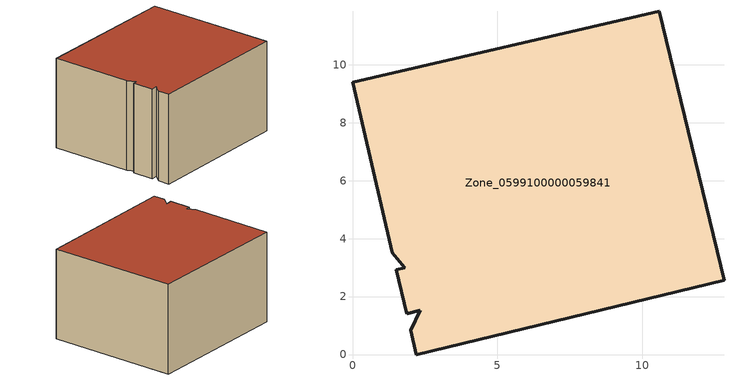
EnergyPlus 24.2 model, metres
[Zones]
Zone_0599100000059841
 floor ground (C_G): 1.51,2.93 1.8,2.99 1.38,3.52 0,9.39 10.58,11.84 12.82,2.56 2.2,0 2,0.84 2.34,1.53 1.87,1.4 z0
 wall outside (C_F): 2.2,0 12.82,2.56 10.58,11.84 0,9.39 1.38,3.52 1.8,2.99 1.51,2.93 1.87,1.4 2.34,1.53 2,0.84 2.2,0 z0:6.66
 roof outside (C_R): 1.8,2.99 1.51,2.93 1.87,1.4 2.34,1.53 2,0.84 2.2,0 12.82,2.56 10.58,11.84 0,9.39 1.38,3.52 z6.66
[BUILDING]
Pand.0599100000059841: North Axis=0; Terrain=City; Loads Convergence Tolerance Value=0.04; Temperature Convergence Tolerance Value=0.4; Solar Distribution=FullExterior; Maximum Number of Warmup Days=25; Minimum Number of Warmup Days=1
[Site:Location]
Rotterdam.The.Hague.AP_ZH_NLD Design_Conditions: Latitude=51.96; Longitude=4.45; Time Zone=1; Elevation=-4.5
[SITE:GROUNDTEMPERATURE:BUILDINGSURFACE]
18, 18, 18, 18, 18, 18, 18, 18, 18, 18, 18, 18
[MATERIAL] Thermal Absorptance=0.9; Solar Absorptance=0.7; Visible Absorptance=0.7
Name | Roughness | Thickness | Conductivity | Density | Specific Heat
G.D.1965 | MediumSmooth | 0.15 | 1 | 540 | 1210
F.D.1965 | Rough | 0.3 | 0.857143 | 1920 | 840
R.D.1965 | MediumRough | 0.2 | 0.08 | 1500 | 1000
[CONSTRUCTION]
C_G: G.D.1965
C_F: F.D.1965
C_R: R.D.1965
[ZONE]
Zone_0599100000059841: Type=1; Multiplier=1; Ceiling Height=Autocalculate; Volume=Autocalculate; Floor Area=autocalculate; Part of Total Floor Area=Yes
[ZONEINFILTRATION:DESIGNFLOWRATE]
Infil_Zone_0599100000059841: Zone or ZoneList or Space or SpaceList=Zone_0599100000059841; Schedule=AlwaysOn; Design Flow Rate Calculation Method=Flow/Area; Flow Rate per Floor Area=0.0042; Constant Term Coefficient=1; Temperature Term Coefficient=0; Velocity Term Coefficient=0; Velocity Squared Term Coefficient=0
[HVACTEMPLATE:ZONE:IDEALLOADSAIRSYSTEM]
Zone_0599100000059841: Maximum Heating Supply Air Temperature=50; Minimum Cooling Supply Air Temperature=13; Maximum Heating Supply Air Humidity Ratio=0.0156; Minimum Cooling Supply Air Humidity Ratio=0.0077; Heating Limit=NoLimit; Cooling Limit=NoLimit; Dehumidification Control Type=ConstantSensibleHeatRatio; Cooling Sensible Heat Ratio=0.7; Dehumidification Setpoint=60; Humidification Control Type=None; Humidification Setpoint=30; Outdoor Air Method=None; Outdoor Air Flow Rate per Person=0.00944; Outdoor Air Flow Rate per Zone Floor Area=0; Outdoor Air Flow Rate per Zone=0; Demand Controlled Ventilation Type=None; Outdoor Air Economizer Type=NoEconomizer; Heat Recovery Type=None; Sensible Heat Recovery Effectiveness=0.7; Latent Heat Recovery Effectiveness=0.65
[ZONECONTROL:THERMOSTAT]
ThermostatControl_Zone_0599100000059841: Zone or ZoneList=Zone_0599100000059841; Control Type Schedule=DualSetpointControlType; Control 1=Thermostat_Zone_0599100000059841; Temperature Difference Between Cutout And Setpoint=0
[THERMOSTATSETPOINT:DUALSETPOINT]
Thermostat_Zone_0599100000059841: Heating Setpoint Temperature Schedule=HeatingSetpoint_Zone_0599100000059841; Cooling Setpoint Temperature Schedule=CoolingSetpoint_Zone_0599100000059841
[SCHEDULE:COMPACT]
HeatingSetpoint_Zone_0599100000059841: Through: 12/31, For: AllDays, Until: 24:00, 21
CoolingSetpoint_Zone_0599100000059841: Through: 12/31, For: AllDays, Until: 24:00, 24
DualSetpointControlType: Through: 12/31, For: AllDays, Until: 24:00, 4
AlwaysOn: Through: 12/31, For: AllDays, Until: 24:00, 1
